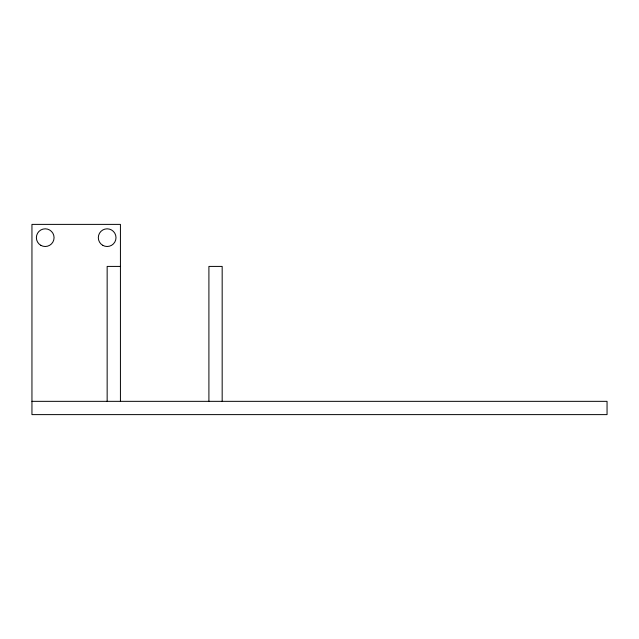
<?xml version="1.0" encoding="UTF-8"?>
<svg xmlns="http://www.w3.org/2000/svg" width="639" height="639" viewBox="0 0 639 639"><rect width="100%" height="100%" fill="white"/><g stroke="black" fill="none" stroke-linecap="round" stroke-linejoin="round"><path stroke-width="0.96" d="M120.428 266.415L107.152 266.415L107.152 401.34M31.95 401.34L607.05 401.34L607.05 414.615L31.95 414.615L31.95 224.385L120.428 224.385L120.428 401.34M222.172 401.34L222.172 266.415L208.905 266.415L208.905 401.34M40.8 245.32A8.85 8.85 0 0 0 54.067 237.66A8.85 8.85 0 0 0 40.8 230A8.85 8.85 0 0 0 40.8 245.32M102.735 245.32A8.85 8.85 0 0 0 116.002 237.66A8.85 8.85 0 0 0 102.735 230A8.85 8.85 0 0 0 102.735 245.32"/></g></svg>
